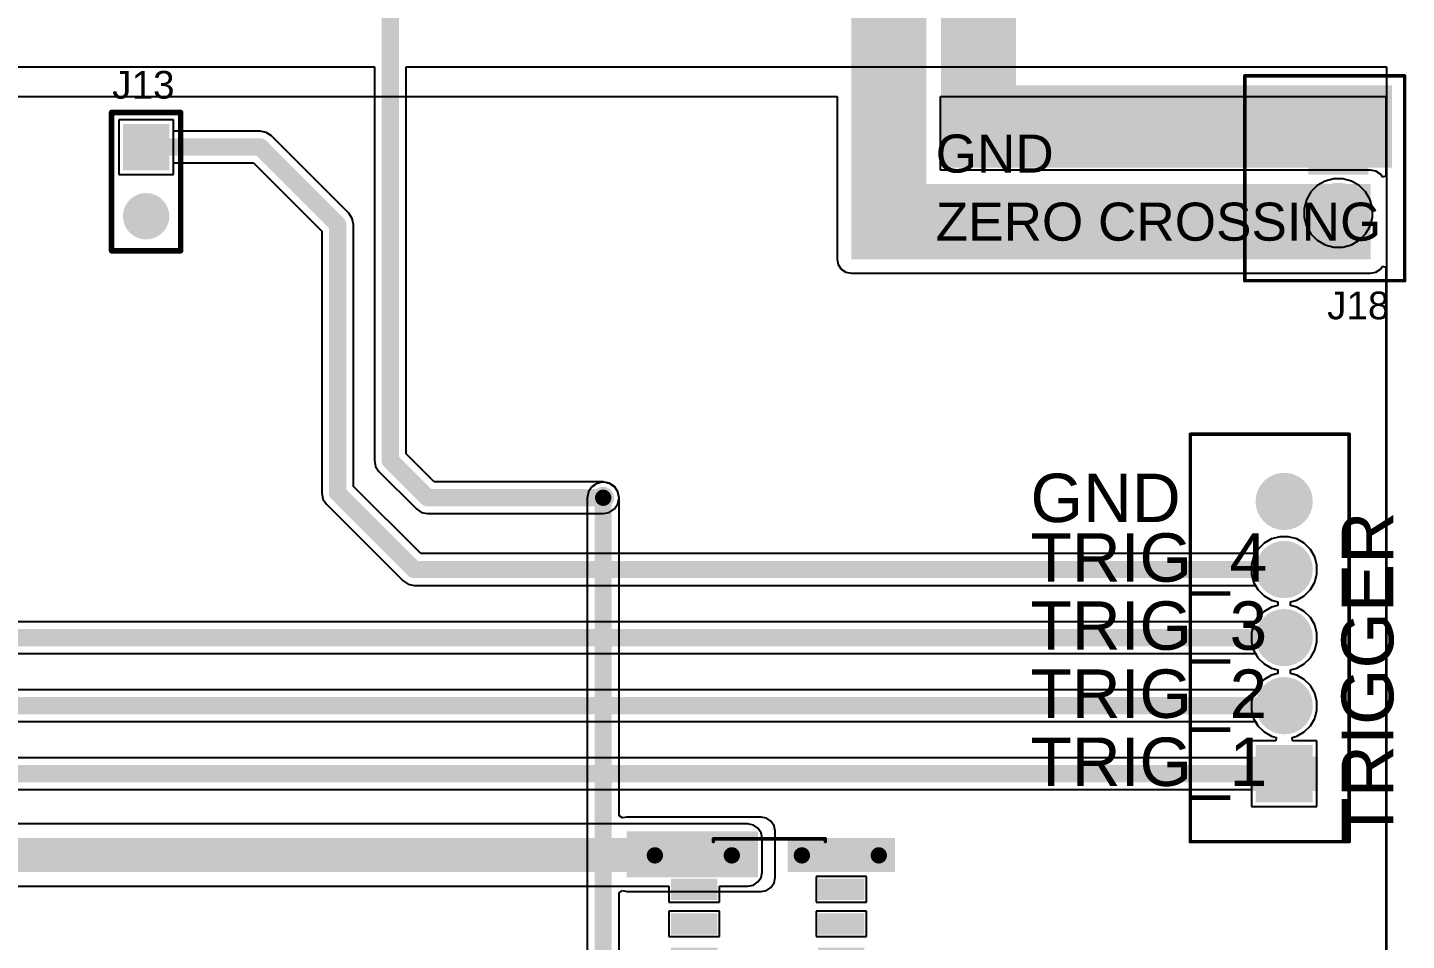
# Model space of a CAD drawing. Header units: millimetres. Extents: x -9 to 259, y -9 to 194.
# Drawn here: x 208.3 to 258.9, y 25.3 to 58.8 of the extents above; entities that cross this region are included whole.
import ezdxf

# ---------------------------------------------------------------- set-up
doc = ezdxf.new("R2010")
doc.units = ezdxf.units.MM
for name, color, linetype in [('BottomLayer', 5, 'Continuous'), ('BottomSolder', 6, 'Continuous'), ('MultiLayer', 9, 'Continuous'), ('PadHoleLayer', 156, 'Continuous'), ('TopLayer', 1, 'Continuous'), ('TopOverlay', 2, 'Continuous'), ('TopPaste', 8, 'Continuous'), ('TopSolder', 216, 'Continuous'), ('ViaHoleLayer', 16, 'Continuous')]:
    doc.layers.add(name, color=color, linetype=linetype)
doc.styles.add('Arial', font='', dxfattribs={"height": 0.2})
doc.styles.get('Arial').set_extended_font_data('Arial')

# ---------------------------------------------------------------- blocks, each defined once
blk = doc.blocks.new('16_SOIC__0_154___3_90___W______6')
at = {"layer": 'TopLayer'}
for points in [[(-3.45, 4.735), (-1.95, 4.735), (-1.95, 4.155), (-3.45, 4.155)], [(1.95, 4.735), (3.45, 4.735), (3.45, 4.155), (1.95, 4.155)], [(-3.45, 3.465), (-1.95, 3.465), (-1.95, 2.885), (-3.45, 2.885)], [(1.95, 3.465), (3.45, 3.465), (3.45, 2.885), (1.95, 2.885)], [(-3.45, 2.195), (-1.95, 2.195), (-1.95, 1.615), (-3.45, 1.615)], [(1.95, 2.195), (3.45, 2.195), (3.45, 1.615), (1.95, 1.615)], [(-3.45, 0.925), (-1.95, 0.925), (-1.95, 0.345), (-3.45, 0.345)], [(1.95, 0.925), (3.45, 0.925), (3.45, 0.345), (1.95, 0.345)], [(-3.45, -0.345), (-1.95, -0.345), (-1.95, -0.925), (-3.45, -0.925)], [(1.95, -0.345), (3.45, -0.345), (3.45, -0.925), (1.95, -0.925)], [(-3.45, -1.615), (-1.95, -1.615), (-1.95, -2.195), (-3.45, -2.195)], [(1.95, -1.615), (3.45, -1.615), (3.45, -2.195), (1.95, -2.195)], [(-3.45, -2.885), (-1.95, -2.885), (-1.95, -3.465), (-3.45, -3.465)], [(1.95, -2.885), (3.45, -2.885), (3.45, -3.465), (1.95, -3.465)], [(-3.45, -4.155), (-1.95, -4.155), (-1.95, -4.735), (-3.45, -4.735)], [(1.95, -4.155), (3.45, -4.155), (3.45, -4.735), (1.95, -4.735)]]:
    blk.add_hatch(color=1, dxfattribs=at).paths.add_polyline_path(points)
at = {"layer": 'TopPaste'}
for points in [[(-3.45, 4.735), (-1.95, 4.735), (-1.95, 4.155), (-3.45, 4.155)], [(1.95, 4.735), (3.45, 4.735), (3.45, 4.155), (1.95, 4.155)], [(-3.45, 3.465), (-1.95, 3.465), (-1.95, 2.885), (-3.45, 2.885)], [(1.95, 3.465), (3.45, 3.465), (3.45, 2.885), (1.95, 2.885)], [(-3.45, 2.195), (-1.95, 2.195), (-1.95, 1.615), (-3.45, 1.615)], [(1.95, 2.195), (3.45, 2.195), (3.45, 1.615), (1.95, 1.615)], [(-3.45, 0.925), (-1.95, 0.925), (-1.95, 0.345), (-3.45, 0.345)], [(1.95, 0.925), (3.45, 0.925), (3.45, 0.345), (1.95, 0.345)], [(-3.45, -0.345), (-1.95, -0.345), (-1.95, -0.925), (-3.45, -0.925)], [(1.95, -0.345), (3.45, -0.345), (3.45, -0.925), (1.95, -0.925)], [(-3.45, -1.615), (-1.95, -1.615), (-1.95, -2.195), (-3.45, -2.195)], [(1.95, -1.615), (3.45, -1.615), (3.45, -2.195), (1.95, -2.195)], [(-3.45, -2.885), (-1.95, -2.885), (-1.95, -3.465), (-3.45, -3.465)], [(1.95, -2.885), (3.45, -2.885), (3.45, -3.465), (1.95, -3.465)], [(-3.45, -4.155), (-1.95, -4.155), (-1.95, -4.735), (-3.45, -4.735)], [(1.95, -4.155), (3.45, -4.155), (3.45, -4.735), (1.95, -4.735)]]:
    blk.add_hatch(color=8, dxfattribs=at).paths.add_polyline_path(points)
at = {"layer": 'TopSolder'}
for points in [[(-3.552, 4.837), (-1.848, 4.837), (-1.848, 4.053), (-3.552, 4.053)], [(1.848, 4.837), (3.552, 4.837), (3.552, 4.053), (1.848, 4.053)], [(-3.552, 3.567), (-1.848, 3.567), (-1.848, 2.783), (-3.552, 2.783)], [(1.848, 3.567), (3.552, 3.567), (3.552, 2.783), (1.848, 2.783)], [(-3.552, 2.297), (-1.848, 2.297), (-1.848, 1.513), (-3.552, 1.513)], [(1.848, 2.297), (3.552, 2.297), (3.552, 1.513), (1.848, 1.513)], [(-3.552, 1.027), (-1.848, 1.027), (-1.848, 0.243), (-3.552, 0.243)], [(1.848, 1.027), (3.552, 1.027), (3.552, 0.243), (1.848, 0.243)], [(-3.552, -0.243), (-1.848, -0.243), (-1.848, -1.027), (-3.552, -1.027)], [(1.848, -0.243), (3.552, -0.243), (3.552, -1.027), (1.848, -1.027)], [(-3.552, -1.513), (-1.848, -1.513), (-1.848, -2.297), (-3.552, -2.297)], [(1.848, -1.513), (3.552, -1.513), (3.552, -2.297), (1.848, -2.297)], [(-3.552, -2.783), (-1.848, -2.783), (-1.848, -3.567), (-3.552, -3.567)], [(1.848, -2.783), (3.552, -2.783), (3.552, -3.567), (1.848, -3.567)], [(-3.552, -4.053), (-1.848, -4.053), (-1.848, -4.837), (-3.552, -4.837)], [(1.848, -4.053), (3.552, -4.053), (3.552, -4.837), (1.848, -4.837)]]:
    blk.add_hatch(color=216, dxfattribs=at).paths.add_polyline_path(points)
at = {"layer": 'TopOverlay', "const_width": 0.127}
for points in [[(1.982, 5.029), (-2.117, 5.029)], [(-2.117, 5.029), (-2.117, 4.928)], [(1.997, 5.029), (1.997, 4.928)], [(-3.649, 4.496), (-3.776, 4.623)], [(-3.776, 4.623), (-3.776, 4.369)], [(-3.649, 4.496), (-3.776, 4.369)], [(-2.117, -4.928), (-2.117, -5.029)], [(1.982, -5.029), (-2.117, -5.029)], [(1.997, -4.928), (1.997, -5.029)]]:
    blk.add_lwpolyline(points, dxfattribs=at)
at = {"layer": 'TopOverlay', "const_width": 0.0635}
for points in [[(-2.149, 5.029, 1), (-2.086, 5.029, 1)], [(-2.149, 5.029, 1), (-2.086, 5.029, 1)], [(1.95, 5.029, 1), (2.013, 5.029, 1)], [(1.966, 5.029, 1), (2.029, 5.029, 1)], [(-3.808, 4.623, 1), (-3.744, 4.623, 1)], [(-3.808, 4.623, 1), (-3.744, 4.623, 1)], [(-3.681, 4.496, 1), (-3.617, 4.496, 1)], [(-3.681, 4.496, 1), (-3.617, 4.496, 1)], [(-2.149, 4.928, 1), (-2.086, 4.928, 1)], [(1.966, 4.928, 1), (2.029, 4.928, 1)], [(-3.808, 4.369, 1), (-3.744, 4.369, 1)], [(-3.808, 4.369, 1), (-3.744, 4.369, 1)], [(-2.149, -4.928, 1), (-2.086, -4.928, 1)], [(-2.149, -5.029, 1), (-2.086, -5.029, 1)], [(-2.149, -5.029, 1), (-2.086, -5.029, 1)], [(1.95, -5.029, 1), (2.013, -5.029, 1)], [(1.966, -4.928, 1), (2.029, -4.928, 1)], [(1.966, -5.029, 1), (2.029, -5.029, 1)]]:
    blk.add_lwpolyline(points, format="xyb", close=True, dxfattribs=at)
blk = doc.blocks.new('B2B_XH_A_LF__SN___17')
at = {"layer": 'BottomLayer'}
blk.add_hatch(color=5, dxfattribs=at).paths.add_polyline_path([(-2.25, 1), (-0.25, 1), (-0.25, -1), (-2.25, -1)])
h = blk.add_hatch(color=5, dxfattribs=at)
edge = h.paths.add_edge_path()
edge.add_arc((1.25, 0), 1, 0, 360)
at = {"layer": 'BottomSolder'}
blk.add_hatch(color=6, dxfattribs=at).paths.add_polyline_path([(-2.352, 1.102), (-0.148, 1.102), (-0.148, -1.102), (-2.352, -1.102)])
h = blk.add_hatch(color=6, dxfattribs=at)
edge = h.paths.add_edge_path()
edge.add_arc((1.25, 0), 1.102, 0, 360)
at = {"layer": 'MultiLayer'}
blk.add_hatch(color=9, dxfattribs=at).paths.add_polyline_path([(-2.25, 1), (-0.25, 1), (-0.25, -1), (-2.25, -1)])
h = blk.add_hatch(color=9, dxfattribs=at)
edge = h.paths.add_edge_path()
edge.add_arc((1.25, 0), 1, 0, 360)
at = {"layer": 'PadHoleLayer'}
h = blk.add_hatch(color=156, dxfattribs=at)
edge = h.paths.add_edge_path()
edge.add_arc((-1.25, 0), 0.5, 0, 360)
h = blk.add_hatch(color=156, dxfattribs=at)
edge = h.paths.add_edge_path()
edge.add_arc((1.25, 0), 0.5, 0, 360)
at = {"layer": 'TopLayer'}
blk.add_hatch(color=1, dxfattribs=at).paths.add_polyline_path([(-2.25, 1), (-0.25, 1), (-0.25, -1), (-2.25, -1)])
h = blk.add_hatch(color=1, dxfattribs=at)
edge = h.paths.add_edge_path()
edge.add_arc((1.25, 0), 1, 0, 360)
at = {"layer": 'TopSolder'}
blk.add_hatch(color=216, dxfattribs=at).paths.add_polyline_path([(-2.352, 1.102), (-0.148, 1.102), (-0.148, -1.102), (-2.352, -1.102)])
h = blk.add_hatch(color=216, dxfattribs=at)
edge = h.paths.add_edge_path()
edge.add_arc((1.25, 0), 1.102, 0, 360)
at = {"layer": 'TopOverlay', "const_width": 0.127}
for points in [[(3.74, 2.442), (-3.782, 2.442)], [(-3.782, -3.432), (-3.782, 2.442)], [(3.74, -3.432), (3.74, 2.442)], [(3.74, -3.432), (-3.782, -3.432)]]:
    blk.add_lwpolyline(points, dxfattribs=at)
at = {"layer": 'TopOverlay', "const_width": 0.0635}
for points in [[(-3.814, 2.442, 1), (-3.75, 2.442, 1)], [(-3.814, 2.442, 1), (-3.75, 2.442, 1)], [(3.708, 2.442, 1), (3.772, 2.442, 1)], [(3.708, 2.442, 1), (3.772, 2.442, 1)], [(-3.814, -3.432, 1), (-3.75, -3.432, 1)], [(-3.814, -3.432, 1), (-3.75, -3.432, 1)], [(3.708, -3.432, 1), (3.772, -3.432, 1)], [(3.708, -3.432, 1), (3.772, -3.432, 1)]]:
    blk.add_lwpolyline(points, format="xyb", close=True, dxfattribs=at)
blk = doc.blocks.new('HDR1X2__F_______22')
at = {"layer": 'BottomLayer'}
blk.add_hatch(color=5, dxfattribs=at).paths.add_polyline_path([(-2.02, 0.75), (-0.52, 0.75), (-0.52, -0.75), (-2.02, -0.75)])
h = blk.add_hatch(color=5, dxfattribs=at)
edge = h.paths.add_edge_path()
edge.add_arc((1.27, 0), 0.75, 0, 360)
at = {"layer": 'BottomSolder'}
blk.add_hatch(color=6, dxfattribs=at).paths.add_polyline_path([(-2.122, 0.852), (-0.418, 0.852), (-0.418, -0.852), (-2.122, -0.852)])
h = blk.add_hatch(color=6, dxfattribs=at)
edge = h.paths.add_edge_path()
edge.add_arc((1.27, 0), 0.852, 0, 360)
at = {"layer": 'MultiLayer'}
blk.add_hatch(color=9, dxfattribs=at).paths.add_polyline_path([(-2.02, 0.75), (-0.52, 0.75), (-0.52, -0.75), (-2.02, -0.75)])
h = blk.add_hatch(color=9, dxfattribs=at)
edge = h.paths.add_edge_path()
edge.add_arc((1.27, 0), 0.75, 0, 360)
at = {"layer": 'PadHoleLayer'}
h = blk.add_hatch(color=156, dxfattribs=at)
edge = h.paths.add_edge_path()
edge.add_arc((-1.27, 0), 0.45, 0, 360)
h = blk.add_hatch(color=156, dxfattribs=at)
edge = h.paths.add_edge_path()
edge.add_arc((1.27, 0), 0.45, 0, 360)
at = {"layer": 'TopLayer'}
blk.add_hatch(color=1, dxfattribs=at).paths.add_polyline_path([(-2.02, 0.75), (-0.52, 0.75), (-0.52, -0.75), (-2.02, -0.75)])
h = blk.add_hatch(color=1, dxfattribs=at)
edge = h.paths.add_edge_path()
edge.add_arc((1.27, 0), 0.75, 0, 360)
at = {"layer": 'TopSolder'}
blk.add_hatch(color=216, dxfattribs=at).paths.add_polyline_path([(-2.122, 0.852), (-0.418, 0.852), (-0.418, -0.852), (-2.122, -0.852)])
h = blk.add_hatch(color=216, dxfattribs=at)
edge = h.paths.add_edge_path()
edge.add_arc((1.27, 0), 0.852, 0, 360)
at = {"layer": 'TopOverlay', "const_width": 0.2}
for points in [[(-2.54, -1.27), (-2.54, 1.27)], [(2.54, 1.27), (-2.54, 1.27)], [(2.54, -1.27), (2.54, 1.27)], [(2.54, -1.27), (-2.54, -1.27)]]:
    blk.add_lwpolyline(points, dxfattribs=at)
at = {"layer": 'TopOverlay', "const_width": 0.1}
for points in [[(-2.59, 1.27, 1), (-2.49, 1.27, 1)], [(-2.59, 1.27, 1), (-2.49, 1.27, 1)], [(2.49, 1.27, 1), (2.59, 1.27, 1)], [(2.49, 1.27, 1), (2.59, 1.27, 1)], [(-2.59, -1.27, 1), (-2.49, -1.27, 1)], [(-2.59, -1.27, 1), (-2.49, -1.27, 1)], [(2.49, -1.27, 1), (2.59, -1.27, 1)], [(2.49, -1.27, 1), (2.59, -1.27, 1)]]:
    blk.add_lwpolyline(points, format="xyb", close=True, dxfattribs=at)
blk = doc.blocks.new('B5B_XH_A_LF__SN___26')
at = {"layer": 'BottomLayer'}
blk.add_hatch(color=5, dxfattribs=at).paths.add_polyline_path([(-5.95, 0.95), (-4.05, 0.95), (-4.05, -0.95), (-5.95, -0.95)])
h = blk.add_hatch(color=5, dxfattribs=at)
edge = h.paths.add_edge_path()
edge.add_arc((-2.5, 0), 0.95, 0, 360)
h = blk.add_hatch(color=5, dxfattribs=at)
edge = h.paths.add_edge_path()
edge.add_arc((0, 0), 0.95, 0, 360)
h = blk.add_hatch(color=5, dxfattribs=at)
edge = h.paths.add_edge_path()
edge.add_arc((2.5, 0), 0.95, 0, 360)
h = blk.add_hatch(color=5, dxfattribs=at)
edge = h.paths.add_edge_path()
edge.add_arc((5, 0), 0.95, 0, 360)
at = {"layer": 'BottomSolder'}
blk.add_hatch(color=6, dxfattribs=at).paths.add_polyline_path([(-6.052, 1.052), (-3.948, 1.052), (-3.948, -1.052), (-6.052, -1.052)])
h = blk.add_hatch(color=6, dxfattribs=at)
edge = h.paths.add_edge_path()
edge.add_arc((-2.5, 0), 1.052, 0, 360)
h = blk.add_hatch(color=6, dxfattribs=at)
edge = h.paths.add_edge_path()
edge.add_arc((0, 0), 1.052, 0, 360)
h = blk.add_hatch(color=6, dxfattribs=at)
edge = h.paths.add_edge_path()
edge.add_arc((2.5, 0), 1.052, 0, 360)
h = blk.add_hatch(color=6, dxfattribs=at)
edge = h.paths.add_edge_path()
edge.add_arc((5, 0), 1.052, 0, 360)
at = {"layer": 'MultiLayer'}
blk.add_hatch(color=9, dxfattribs=at).paths.add_polyline_path([(-5.95, 0.95), (-4.05, 0.95), (-4.05, -0.95), (-5.95, -0.95)])
h = blk.add_hatch(color=9, dxfattribs=at)
edge = h.paths.add_edge_path()
edge.add_arc((-2.5, 0), 0.95, 0, 360)
h = blk.add_hatch(color=9, dxfattribs=at)
edge = h.paths.add_edge_path()
edge.add_arc((0, 0), 0.95, 0, 360)
h = blk.add_hatch(color=9, dxfattribs=at)
edge = h.paths.add_edge_path()
edge.add_arc((2.5, 0), 0.95, 0, 360)
h = blk.add_hatch(color=9, dxfattribs=at)
edge = h.paths.add_edge_path()
edge.add_arc((5, 0), 0.95, 0, 360)
at = {"layer": 'PadHoleLayer'}
h = blk.add_hatch(color=156, dxfattribs=at)
edge = h.paths.add_edge_path()
edge.add_arc((-5, 0), 0.5, 0, 360)
h = blk.add_hatch(color=156, dxfattribs=at)
edge = h.paths.add_edge_path()
edge.add_arc((-2.5, 0), 0.5, 0, 360)
h = blk.add_hatch(color=156, dxfattribs=at)
edge = h.paths.add_edge_path()
edge.add_arc((0, 0), 0.5, 0, 360)
h = blk.add_hatch(color=156, dxfattribs=at)
edge = h.paths.add_edge_path()
edge.add_arc((2.5, 0), 0.5, 0, 360)
h = blk.add_hatch(color=156, dxfattribs=at)
edge = h.paths.add_edge_path()
edge.add_arc((5, 0), 0.5, 0, 360)
at = {"layer": 'TopLayer'}
blk.add_hatch(color=1, dxfattribs=at).paths.add_polyline_path([(-5.95, 0.95), (-4.05, 0.95), (-4.05, -0.95), (-5.95, -0.95)])
h = blk.add_hatch(color=1, dxfattribs=at)
edge = h.paths.add_edge_path()
edge.add_arc((-2.5, 0), 0.95, 0, 360)
h = blk.add_hatch(color=1, dxfattribs=at)
edge = h.paths.add_edge_path()
edge.add_arc((0, 0), 0.95, 0, 360)
h = blk.add_hatch(color=1, dxfattribs=at)
edge = h.paths.add_edge_path()
edge.add_arc((2.5, 0), 0.95, 0, 360)
h = blk.add_hatch(color=1, dxfattribs=at)
edge = h.paths.add_edge_path()
edge.add_arc((5, 0), 0.95, 0, 360)
at = {"layer": 'TopOverlay'}
for points in [[(-5.636, 0.965), (-4.366, 0.965), (-4.366, 1.245), (-5.636, 1.245)], [(-5.636, -1.245), (-4.366, -1.245), (-4.366, -0.965), (-5.636, -0.965)]]:
    blk.add_hatch(color=2, dxfattribs=at).paths.add_polyline_path(points)
at = {"layer": 'TopSolder'}
blk.add_hatch(color=216, dxfattribs=at).paths.add_polyline_path([(-6.052, 1.052), (-3.948, 1.052), (-3.948, -1.052), (-6.052, -1.052)])
h = blk.add_hatch(color=216, dxfattribs=at)
edge = h.paths.add_edge_path()
edge.add_arc((-2.5, 0), 1.052, 0, 360)
h = blk.add_hatch(color=216, dxfattribs=at)
edge = h.paths.add_edge_path()
edge.add_arc((0, 0), 1.052, 0, 360)
h = blk.add_hatch(color=216, dxfattribs=at)
edge = h.paths.add_edge_path()
edge.add_arc((2.5, 0), 1.052, 0, 360)
h = blk.add_hatch(color=216, dxfattribs=at)
edge = h.paths.add_edge_path()
edge.add_arc((5, 0), 1.052, 0, 360)
at = {"layer": 'TopOverlay', "const_width": 0.0635}
for points in [[(-7.525, 3.451, 1), (-7.461, 3.451, 1)], [(-7.525, 3.451, 1), (-7.461, 3.451, 1)], [(7.436, 3.451, 1), (7.499, 3.451, 1)], [(7.436, 3.451, 1), (7.499, 3.451, 1)], [(-7.525, -2.388, 1), (-7.461, -2.388, 1)], [(-7.525, -2.388, 1), (-7.461, -2.388, 1)], [(7.436, -2.388, 1), (7.499, -2.388, 1)], [(7.436, -2.388, 1), (7.499, -2.388, 1)]]:
    blk.add_lwpolyline(points, format="xyb", close=True, dxfattribs=at)
at = {"layer": 'TopOverlay', "const_width": 0.127}
for points in [[(-7.493, 3.451), (-7.493, -2.388)], [(-7.493, 3.451), (7.468, 3.451)], [(7.468, 3.451), (7.468, -2.388)], [(-7.493, -2.388), (7.468, -2.388)]]:
    blk.add_lwpolyline(points, dxfattribs=at)

msp = doc.modelspace()

# ---------------------------------------------------------------- hatches: boundary and pattern name
at = {"layer": 'BottomLayer'}
for points in [[(241.308, 51.384), (241.308, 73.784), (238.552, 73.784), (238.552, 51.384)], [(244.605, 54.28), (244.605, 73.784), (241.849, 73.784), (241.849, 54.28)], [(258.42, 56.645), (241.884, 56.645), (241.884, 53.619), (258.42, 53.619)], [(257.625, 53.018), (238.552, 53.018), (238.552, 50.262), (257.625, 50.262)], [(230.302, 27.564), (235.123, 27.564), (235.123, 29.261), (230.302, 29.261)]]:
    msp.add_hatch(color=5, dxfattribs=at).paths.add_polyline_path(points)
h = msp.add_hatch(color=5, dxfattribs=at)
edge = h.paths.add_edge_path()
edge.add_arc((229.438, 41.504), 0.3, 0, 360)
h = msp.add_hatch(color=5, dxfattribs=at)
edge = h.paths.add_edge_path()
edge.add_arc((231.337, 28.372), 0.3, 0, 360)
h = msp.add_hatch(color=5, dxfattribs=at)
edge = h.paths.add_edge_path()
edge.add_arc((234.163, 28.372), 0.3, 0, 360)
h = msp.add_hatch(color=5, dxfattribs=at)
edge = h.paths.add_edge_path()
edge.add_arc((236.737, 28.372), 0.3, 0, 360)
h = msp.add_hatch(color=5, dxfattribs=at)
edge = h.paths.add_edge_path()
edge.add_arc((239.563, 28.372), 0.3, 0, 360)
at = {"layer": 'BottomSolder'}
h = msp.add_hatch(color=6, dxfattribs=at)
edge = h.paths.add_edge_path()
edge.add_arc((229.438, 41.504), 0.402, 0, 360)
h = msp.add_hatch(color=6, dxfattribs=at)
edge = h.paths.add_edge_path()
edge.add_arc((231.337, 28.372), 0.402, 0, 360)
h = msp.add_hatch(color=6, dxfattribs=at)
edge = h.paths.add_edge_path()
edge.add_arc((234.163, 28.372), 0.402, 0, 360)
h = msp.add_hatch(color=6, dxfattribs=at)
edge = h.paths.add_edge_path()
edge.add_arc((236.737, 28.372), 0.402, 0, 360)
h = msp.add_hatch(color=6, dxfattribs=at)
edge = h.paths.add_edge_path()
edge.add_arc((239.563, 28.372), 0.402, 0, 360)
at = {"layer": 'TopLayer'}
h = msp.add_hatch(color=1, dxfattribs=at)
edge = h.paths.add_edge_path()
edge.add_arc((229.438, 41.504), 0.3, 0, 360)
for points in [[(233.645, 29.007), (29.439, 29.007), (29.439, 27.762), (233.645, 27.762)], [(231.921, 27.762), (234.757, 27.762), (234.757, 29.007), (231.921, 29.007)], [(239.045, 29.007), (236.21, 29.007), (236.21, 27.762), (239.045, 27.762)], [(237.321, 27.762), (240.157, 27.762), (240.157, 29.007), (237.321, 29.007)]]:
    msp.add_hatch(color=1, dxfattribs=at).paths.add_polyline_path(points)
h = msp.add_hatch(color=1, dxfattribs=at)
edge = h.paths.add_edge_path()
edge.add_arc((231.337, 28.372), 0.3, 0, 360)
h = msp.add_hatch(color=1, dxfattribs=at)
edge = h.paths.add_edge_path()
edge.add_arc((234.163, 28.372), 0.3, 0, 360)
h = msp.add_hatch(color=1, dxfattribs=at)
edge = h.paths.add_edge_path()
edge.add_arc((236.737, 28.372), 0.3, 0, 360)
h = msp.add_hatch(color=1, dxfattribs=at)
edge = h.paths.add_edge_path()
edge.add_arc((239.563, 28.372), 0.3, 0, 360)
at = {"layer": 'TopSolder'}
h = msp.add_hatch(color=216, dxfattribs=at)
edge = h.paths.add_edge_path()
edge.add_arc((229.438, 41.504), 0.402, 0, 360)
h = msp.add_hatch(color=216, dxfattribs=at)
edge = h.paths.add_edge_path()
edge.add_arc((231.337, 28.372), 0.402, 0, 360)
h = msp.add_hatch(color=216, dxfattribs=at)
edge = h.paths.add_edge_path()
edge.add_arc((234.163, 28.372), 0.402, 0, 360)
h = msp.add_hatch(color=216, dxfattribs=at)
edge = h.paths.add_edge_path()
edge.add_arc((236.737, 28.372), 0.402, 0, 360)
h = msp.add_hatch(color=216, dxfattribs=at)
edge = h.paths.add_edge_path()
edge.add_arc((239.563, 28.372), 0.402, 0, 360)
at = {"layer": 'ViaHoleLayer'}
h = msp.add_hatch(color=16, dxfattribs=at)
edge = h.paths.add_edge_path()
edge.add_arc((229.438, 41.504), 0.15, 0, 360)
h = msp.add_hatch(color=16, dxfattribs=at)
edge = h.paths.add_edge_path()
edge.add_arc((231.337, 28.372), 0.15, 0, 360)
h = msp.add_hatch(color=16, dxfattribs=at)
edge = h.paths.add_edge_path()
edge.add_arc((234.163, 28.372), 0.15, 0, 360)
h = msp.add_hatch(color=16, dxfattribs=at)
edge = h.paths.add_edge_path()
edge.add_arc((236.737, 28.372), 0.15, 0, 360)
h = msp.add_hatch(color=16, dxfattribs=at)
edge = h.paths.add_edge_path()
edge.add_arc((239.563, 28.372), 0.15, 0, 360)

# ---------------------------------------------------------------- linework, layer by layer
at = {"layer": 'BottomLayer'}
for p, q in [((-9.22, 56.236), (238.034, 56.236)), ((238.034, 56.236), (238.034, 53.018)), ((241.826, 53.536), (241.826, 56.236)), ((241.826, 56.236), (258.191, 56.236)), ((258.191, 56.236), (258.191, 53.314)), ((213.653, 55.385), (211.645, 55.385)), ((211.645, 55.385), (211.645, 53.377)), ((213.653, 53.377), (213.653, 55.385)), ((211.645, 53.377), (213.653, 53.377)), ((257.625, 53.536), (241.826, 53.536)), ((257.823, 53.496), (257.625, 53.536)), ((257.991, 53.384), (257.823, 53.496)), ((258.064, 53.275), (257.991, 53.384)), ((258.191, 53.314), (258.064, 53.275)), ((238.034, 53.018), (238.034, 51.384)), ((238.034, 51.384), (238.034, 50.262)), ((238.034, 50.262), (238.073, 50.063)), ((238.073, 50.063), (238.186, 49.895)), ((238.186, 49.895), (238.354, 49.783)), ((238.354, 49.783), (238.552, 49.744)), ((238.552, 49.744), (257.625, 49.744)), ((257.625, 49.744), (257.823, 49.783)), ((257.823, 49.783), (257.991, 49.895)), ((257.991, 49.895), (258.064, 50.004)), ((258.064, 50.004), (258.191, 49.965)), ((258.191, 49.965), (258.191, -9.195)), ((229.313, 42.051), (229.215, 42.032)), ((229.328, 42.058), (229.313, 42.051)), ((229.345, 42.058), (229.328, 42.058)), ((229.438, 42.076), (229.345, 42.058)), ((229.532, 42.058), (229.438, 42.076)), ((229.548, 42.058), (229.532, 42.058)), ((229.564, 42.051), (229.548, 42.058)), ((229.661, 42.032), (229.564, 42.051)), ((228.9, 41.717), (228.856, 41.494)), ((229.026, 41.906), (228.9, 41.717)), ((229.118, 41.967), (229.026, 41.906)), ((229.124, 41.973), (229.118, 41.967)), ((229.133, 41.977), (229.124, 41.973)), ((229.215, 42.032), (229.133, 41.977)), ((229.744, 41.977), (229.661, 42.032)), ((229.752, 41.973), (229.744, 41.977)), ((229.758, 41.967), (229.752, 41.973)), ((229.85, 41.906), (229.758, 41.967)), ((229.977, 41.717), (229.85, 41.906)), ((230.021, 41.494), (229.977, 41.717)), ((228.856, 41.494), (228.856, 23.317)), ((230.021, 29.825), (230.021, 41.494)), ((254.296, 40.073), (253.989, 39.991)), ((254.613, 40.073), (254.296, 40.073)), ((254.919, 39.991), (254.613, 40.073)), ((253.491, 39.608), (253.332, 39.334)), ((253.715, 39.832), (253.491, 39.608)), ((253.989, 39.991), (253.715, 39.832)), ((255.193, 39.832), (254.919, 39.991)), ((255.418, 39.608), (255.193, 39.832)), ((255.576, 39.334), (255.418, 39.608)), ((253.332, 39.334), (253.25, 39.027)), ((253.25, 39.027), (253.25, 38.71)), ((255.658, 39.027), (255.576, 39.334)), ((255.658, 38.71), (255.658, 39.027)), ((253.25, 38.71), (253.332, 38.404)), ((255.576, 38.404), (255.658, 38.71)), ((253.332, 38.404), (253.491, 38.13)), ((253.491, 38.13), (253.715, 37.906)), ((255.193, 37.906), (255.418, 38.13)), ((255.418, 38.13), (255.576, 38.404)), ((253.715, 37.906), (253.989, 37.747)), ((253.989, 37.491), (253.715, 37.332)), ((253.989, 37.747), (254.222, 37.685)), ((254.222, 37.553), (253.989, 37.491)), ((254.222, 37.685), (254.222, 37.553)), ((254.686, 37.685), (254.919, 37.747)), ((254.686, 37.553), (254.686, 37.685)), ((254.919, 37.491), (254.686, 37.553)), ((254.919, 37.747), (255.193, 37.906)), ((255.193, 37.332), (254.919, 37.491)), ((253.491, 37.108), (253.332, 36.834)), ((253.715, 37.332), (253.491, 37.108)), ((255.418, 37.108), (255.193, 37.332)), ((255.576, 36.834), (255.418, 37.108)), ((253.332, 36.834), (253.25, 36.527)), ((253.25, 36.527), (253.25, 36.21)), ((255.658, 36.527), (255.576, 36.834)), ((255.658, 36.21), (255.658, 36.527)), ((253.25, 36.21), (253.332, 35.904)), ((255.576, 35.904), (255.658, 36.21)), ((253.332, 35.904), (253.491, 35.63)), ((253.491, 35.63), (253.715, 35.406)), ((255.193, 35.406), (255.418, 35.63)), ((255.418, 35.63), (255.576, 35.904)), ((253.715, 35.406), (253.989, 35.247)), ((253.989, 34.991), (253.715, 34.832)), ((253.989, 35.247), (254.222, 35.185)), ((254.222, 35.053), (253.989, 34.991)), ((254.222, 35.185), (254.222, 35.053)), ((254.686, 35.185), (254.919, 35.247)), ((254.686, 35.053), (254.686, 35.185)), ((254.919, 34.991), (254.686, 35.053)), ((254.919, 35.247), (255.193, 35.406)), ((255.193, 34.832), (254.919, 34.991)), ((253.491, 34.608), (253.332, 34.334)), ((253.715, 34.832), (253.491, 34.608)), ((255.418, 34.608), (255.193, 34.832)), ((255.576, 34.334), (255.418, 34.608)), ((253.332, 34.334), (253.25, 34.027)), ((253.25, 34.027), (253.25, 33.71)), ((255.658, 34.027), (255.576, 34.334)), ((255.658, 33.71), (255.658, 34.027)), ((253.25, 33.71), (253.332, 33.404)), ((255.576, 33.404), (255.658, 33.71)), ((253.332, 33.404), (253.491, 33.13)), ((253.491, 33.13), (253.715, 32.906)), ((255.193, 32.906), (255.418, 33.13)), ((255.418, 33.13), (255.576, 33.404)), ((254.148, 32.573), (253.25, 32.573)), ((253.25, 32.573), (253.25, 30.165)), ((253.715, 32.906), (253.989, 32.747)), ((253.989, 32.747), (254.165, 32.7)), ((254.165, 32.7), (254.148, 32.573)), ((254.743, 32.7), (254.919, 32.747)), ((254.76, 32.573), (254.743, 32.7)), ((255.658, 32.573), (254.76, 32.573)), ((254.919, 32.747), (255.193, 32.906)), ((255.658, 30.165), (255.658, 32.573)), ((253.25, 30.165), (255.658, 30.165)), ((230.148, 29.748), (230.021, 29.825)), ((230.302, 29.779), (230.148, 29.748)), ((235.236, 29.779), (230.302, 29.779)), ((235.434, 29.739), (235.236, 29.779)), ((235.602, 29.627), (235.434, 29.739)), ((235.714, 29.459), (235.602, 29.627)), ((235.753, 29.261), (235.714, 29.459)), ((235.753, 27.564), (235.753, 29.261)), ((235.602, 27.198), (235.714, 27.366)), ((235.714, 27.366), (235.753, 27.564)), ((230.021, 27), (230.148, 27.077)), ((230.021, 23.317), (230.021, 27)), ((230.148, 27.077), (230.302, 27.046)), ((230.302, 27.046), (235.236, 27.046)), ((235.236, 27.046), (235.434, 27.085)), ((235.434, 27.085), (235.602, 27.198))]:
    msp.add_line(p, q, dxfattribs=at)
at = {"layer": 'BottomLayer', "const_width": 0.635}
for points in [[(229.438, 23.317), (229.438, 41.494)], [(254.454, 38.869), (254.508, 38.869)]]:
    msp.add_lwpolyline(points, dxfattribs=at)
at = {"layer": 'BottomLayer', "const_width": 0.318}
for points in [[(229.279, 41.494, 1), (229.597, 41.494, 1)], [(254.295, 38.869, 1), (254.613, 38.869, 1)], [(254.349, 38.869, 1), (254.667, 38.869, 1)]]:
    msp.add_lwpolyline(points, format="xyb", close=True, dxfattribs=at)
at = {"layer": 'TopLayer'}
for p, q in [((202.241, 57.327), (221.032, 57.327)), ((221.032, 57.327), (221.032, 42.875)), ((222.198, 43.117), (222.198, 57.327)), ((222.198, 57.327), (258.216, 57.327)), ((258.216, 57.327), (258.216, -9.246)), ((213.653, 55.385), (211.645, 55.385)), ((211.645, 55.385), (211.645, 53.377)), ((213.653, 54.964), (213.653, 55.385)), ((216.84, 54.964), (213.653, 54.964)), ((217.063, 54.92), (216.84, 54.964)), ((217.252, 54.793), (217.063, 54.92)), ((220.097, 51.949), (217.252, 54.793)), ((213.653, 53.377), (213.653, 53.799)), ((213.653, 53.799), (216.598, 53.799)), ((216.598, 53.799), (219.102, 51.295)), ((211.645, 53.377), (213.653, 53.377)), ((256.273, 53.217), (255.954, 53.132)), ((256.603, 53.217), (256.273, 53.217)), ((256.922, 53.132), (256.603, 53.217)), ((255.435, 52.733), (255.27, 52.447)), ((255.668, 52.966), (255.435, 52.733)), ((255.954, 53.132), (255.668, 52.966)), ((257.208, 52.966), (256.922, 53.132)), ((257.442, 52.733), (257.208, 52.966)), ((257.607, 52.447), (257.442, 52.733)), ((255.27, 52.447), (255.184, 52.128)), ((257.692, 52.128), (257.607, 52.447)), ((220.223, 51.76), (220.097, 51.949)), ((220.267, 51.537), (220.223, 51.76)), ((255.184, 52.128), (255.184, 51.798)), ((255.184, 51.798), (255.27, 51.479)), ((257.607, 51.479), (257.692, 51.798)), ((257.692, 51.798), (257.692, 52.128)), ((219.102, 51.295), (219.102, 41.681)), ((220.267, 41.923), (220.267, 51.537)), ((255.27, 51.479), (255.435, 51.193)), ((255.435, 51.193), (255.668, 50.96)), ((257.208, 50.96), (257.442, 51.193)), ((257.442, 51.193), (257.607, 51.479)), ((255.668, 50.96), (255.954, 50.794)), ((255.954, 50.794), (256.273, 50.709)), ((256.273, 50.709), (256.603, 50.709)), ((256.603, 50.709), (256.922, 50.794)), ((256.922, 50.794), (257.208, 50.96)), ((223.228, 42.086), (222.198, 43.117)), ((221.032, 42.875), (221.077, 42.652)), ((221.077, 42.652), (221.203, 42.463)), ((221.203, 42.463), (222.575, 41.092)), ((229.438, 42.086), (223.228, 42.086)), ((229.661, 42.042), (229.438, 42.086)), ((229.85, 41.916), (229.661, 42.042)), ((219.102, 41.681), (219.146, 41.458)), ((222.738, 39.452), (220.267, 41.923)), ((229.977, 41.727), (229.85, 41.916)), ((230.021, 41.504), (229.977, 41.727)), ((219.146, 41.458), (219.273, 41.269)), ((219.273, 41.269), (222.085, 38.457)), ((222.575, 41.092), (222.764, 40.965)), ((229.661, 40.965), (229.85, 41.092)), ((229.85, 41.092), (229.977, 41.281)), ((229.977, 41.281), (230.021, 41.504)), ((222.764, 40.965), (222.987, 40.921)), ((222.987, 40.921), (229.438, 40.921)), ((229.438, 40.921), (229.661, 40.965)), ((254.296, 40.073), (253.989, 39.991)), ((254.613, 40.073), (254.296, 40.073)), ((254.919, 39.991), (254.613, 40.073)), ((253.491, 39.608), (253.4, 39.452)), ((253.715, 39.832), (253.491, 39.608)), ((253.989, 39.991), (253.715, 39.832)), ((255.193, 39.832), (254.919, 39.991)), ((255.418, 39.608), (255.193, 39.832)), ((255.576, 39.334), (255.418, 39.608)), ((253.4, 39.452), (222.738, 39.452)), ((255.658, 39.027), (255.576, 39.334)), ((255.658, 38.71), (255.658, 39.027)), ((255.576, 38.404), (255.658, 38.71)), ((222.085, 38.457), (222.274, 38.331)), ((222.274, 38.331), (222.497, 38.286)), ((222.497, 38.286), (253.4, 38.286)), ((253.4, 38.286), (253.491, 38.13)), ((253.491, 38.13), (253.715, 37.906)), ((255.193, 37.906), (255.418, 38.13)), ((255.418, 38.13), (255.576, 38.404)), ((253.715, 37.906), (253.989, 37.747)), ((253.989, 37.491), (253.715, 37.332)), ((253.989, 37.747), (254.222, 37.685)), ((254.222, 37.553), (253.989, 37.491)), ((254.222, 37.685), (254.222, 37.553)), ((254.686, 37.685), (254.919, 37.747)), ((254.686, 37.553), (254.686, 37.685)), ((254.919, 37.491), (254.686, 37.553)), ((254.919, 37.747), (255.193, 37.906)), ((255.193, 37.332), (254.919, 37.491)), ((253.491, 37.108), (253.4, 36.952)), ((253.715, 37.332), (253.491, 37.108)), ((255.418, 37.108), (255.193, 37.332)), ((255.576, 36.834), (255.418, 37.108)), ((253.4, 36.952), (168.419, 36.952)), ((255.658, 36.527), (255.576, 36.834)), ((255.658, 36.21), (255.658, 36.527)), ((255.576, 35.904), (255.658, 36.21)), ((168.177, 35.786), (253.4, 35.786)), ((253.4, 35.786), (253.491, 35.63)), ((253.491, 35.63), (253.715, 35.406)), ((255.193, 35.406), (255.418, 35.63)), ((255.418, 35.63), (255.576, 35.904)), ((253.715, 35.406), (253.989, 35.247)), ((253.989, 34.991), (253.715, 34.832)), ((253.989, 35.247), (254.222, 35.185)), ((254.222, 35.053), (253.989, 34.991)), ((254.222, 35.185), (254.222, 35.053)), ((254.686, 35.185), (254.919, 35.247)), ((254.686, 35.053), (254.686, 35.185)), ((254.919, 34.991), (254.686, 35.053)), ((254.919, 35.247), (255.193, 35.406)), ((255.193, 34.832), (254.919, 34.991)), ((253.4, 34.452), (110.213, 34.452)), ((253.491, 34.608), (253.4, 34.452)), ((253.715, 34.832), (253.491, 34.608)), ((255.418, 34.608), (255.193, 34.832)), ((255.576, 34.334), (255.418, 34.608)), ((255.658, 34.027), (255.576, 34.334)), ((255.658, 33.71), (255.658, 34.027)), ((255.576, 33.404), (255.658, 33.71)), ((109.971, 33.286), (253.4, 33.286)), ((253.4, 33.286), (253.491, 33.13)), ((253.491, 33.13), (253.715, 32.906)), ((255.193, 32.906), (255.418, 33.13)), ((255.418, 33.13), (255.576, 33.404)), ((254.148, 32.573), (253.25, 32.573)), ((253.25, 32.573), (253.25, 31.952)), ((253.715, 32.906), (253.989, 32.747)), ((253.989, 32.747), (254.165, 32.7)), ((254.165, 32.7), (254.148, 32.573)), ((254.743, 32.7), (254.919, 32.747)), ((254.76, 32.573), (254.743, 32.7)), ((255.658, 32.573), (254.76, 32.573)), ((254.919, 32.747), (255.193, 32.906)), ((255.658, 30.165), (255.658, 32.573)), ((253.25, 31.952), (52.499, 31.952)), ((52.257, 30.786), (253.25, 30.786)), ((253.25, 30.786), (253.25, 30.165)), ((253.25, 30.165), (255.658, 30.165)), ((233.645, 29.525), (32.468, 29.525)), ((234.757, 29.525), (233.645, 29.525)), ((233.645, 29.525), (233.645, 29.525)), ((234.955, 29.485), (234.757, 29.525)), ((235.123, 29.373), (234.955, 29.485)), ((235.236, 29.205), (235.123, 29.373)), ((235.275, 29.007), (235.236, 29.205)), ((235.275, 27.762), (235.275, 29.007)), ((234.955, 27.284), (235.123, 27.396)), ((235.123, 27.396), (235.236, 27.564)), ((235.236, 27.564), (235.275, 27.762)), ((239.111, 27.595), (237.256, 27.595)), ((237.256, 27.595), (237.256, 26.659)), ((239.111, 26.659), (239.111, 27.595)), ((29.439, 27.244), (231.856, 27.244)), ((231.856, 27.244), (231.856, 26.659)), ((233.711, 26.659), (233.711, 27.244)), ((233.711, 27.244), (234.757, 27.244)), ((234.757, 27.244), (234.955, 27.284)), ((231.856, 26.659), (233.711, 26.659)), ((237.256, 26.659), (239.111, 26.659)), ((233.711, 26.325), (231.856, 26.325)), ((231.856, 26.325), (231.856, 25.389)), ((233.711, 25.389), (233.711, 26.325)), ((239.111, 26.325), (237.256, 26.325)), ((237.256, 26.325), (237.256, 25.389)), ((239.111, 25.389), (239.111, 26.325)), ((231.856, 25.389), (233.711, 25.389)), ((237.256, 25.389), (239.111, 25.389))]:
    msp.add_line(p, q, dxfattribs=at)
at = {"layer": 'TopLayer', "const_width": 0.635}
for points in [[(221.615, 42.875), (221.615, 119.367)], [(212.649, 54.381), (216.84, 54.381)], [(216.84, 54.381), (219.685, 51.537)], [(219.685, 41.681), (219.685, 51.537)], [(221.615, 42.875), (222.987, 41.504)], [(219.685, 41.681), (222.497, 38.869)], [(222.987, 41.504), (229.438, 41.504)], [(222.497, 38.869), (254.454, 38.869)], [(168.177, 36.369), (254.454, 36.369)], [(109.971, 33.869), (254.454, 33.869)], [(52.257, 31.369), (254.454, 31.369)]]:
    msp.add_lwpolyline(points, dxfattribs=at)
at = {"layer": 'TopLayer', "const_width": 0.318}
for points in [[(212.49, 54.381, 1), (212.807, 54.381, 1)], [(216.681, 54.381, 1), (216.999, 54.381, 1)], [(216.681, 54.381, 1), (216.999, 54.381, 1)], [(219.526, 51.537, 1), (219.843, 51.537, 1)], [(219.526, 51.537, 1), (219.843, 51.537, 1)], [(221.456, 42.875, 1), (221.774, 42.875, 1)], [(221.456, 42.875, 1), (221.774, 42.875, 1)], [(219.526, 41.681, 1), (219.843, 41.681, 1)], [(219.526, 41.681, 1), (219.843, 41.681, 1)], [(222.828, 41.504, 1), (223.145, 41.504, 1)], [(222.828, 41.504, 1), (223.145, 41.504, 1)], [(229.279, 41.504, 1), (229.597, 41.504, 1)], [(222.338, 38.869, 1), (222.656, 38.869, 1)], [(222.338, 38.869, 1), (222.656, 38.869, 1)], [(254.295, 38.869, 1), (254.613, 38.869, 1)], [(254.295, 36.369, 1), (254.613, 36.369, 1)], [(254.295, 33.869, 1), (254.613, 33.869, 1)], [(254.295, 31.369, 1), (254.613, 31.369, 1)]]:
    msp.add_lwpolyline(points, format="xyb", close=True, dxfattribs=at)

# ---------------------------------------------------------------- block references
for name, p, rotation in [('B2B_XH_A_LF__SN___17', (256.438, 53.213), 270), ('HDR1X2__F_______22', (212.649, 53.111), 270), ('B5B_XH_A_LF__SN___26', (254.454, 36.369), 90), ('16_SOIC__0_154___3_90___W______6', (235.483, 23.952), 180)]:
    msp.add_blockref(name, p, dxfattribs=dict(rotation=rotation))

# ---------------------------------------------------------------- texts
at = {"layer": 'TopOverlay', "style": 'Arial'}
for s, p in [('J13', (211.405, 56.16)), ('J18', (256.032, 48.057))]:
    msp.add_text(s, height=1.016, dxfattribs=at).set_placement(p)
for s, height, rotation, p in [('GND', 1.397, 360, (241.652, 53.443)), ('ZERO CROSSING', 1.397, 360, (241.652, 50.943)), ('GND', 1.778, 360, (245.135, 40.61)), ('TRIGGER', 1.905, 90, (258.466, 28.876)), ('TRIG_4', 1.778, 360, (245.135, 38.421)), ('TRIG_3', 1.778, 360, (245.135, 35.921)), ('TRIG_2', 1.778, 360, (245.135, 33.421)), ('TRIG_1', 1.778, 360, (245.135, 30.921))]:
    msp.add_text(s, height=height, rotation=rotation, dxfattribs=at).set_placement(p)

doc.saveas('drawing.dxf')
